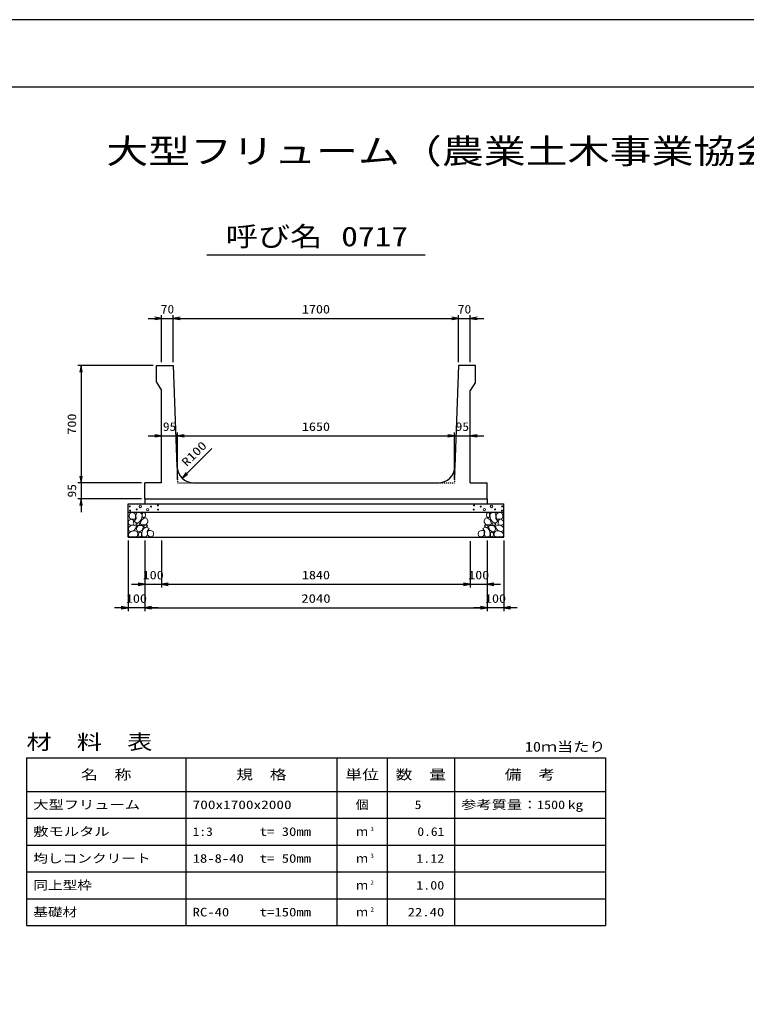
# Model space of a CAD drawing. Units: millimetres at full size. Extents: x 0 to 16820, y 0 to 11880.
# Drawn here: x 5646 to 9973, y 5940 to 11880 of the extents above; entities that cross this region are included whole.
import ezdxf
from ezdxf.enums import TextEntityAlignment as Align

# ---------------------------------------------------------------- set-up
doc = ezdxf.new("R2010")
doc.units = ezdxf.units.MM
doc.linetypes.add('DASHED_SPACED', pattern=[12, 6, -6])
for name, color, linetype, lineweight in [('0_2', 7, 'Continuous', 25), ('D-DCR-HCHn', 4, 'Continuous', 9), ('D-MTR-FRAM', 7, 'Continuous', 25), ('D-MTR-LINE', 7, 'Continuous', 25), ('D-STR-DIM', 7, 'Continuous', 25), ('D-STR-STRn', 1, 'Continuous', 25), ('D-TTL', 2, 'Continuous', 25), ('D-TTL-TXT', 7, 'Continuous', 25)]:
    doc.layers.add(name, color=color, linetype=linetype, lineweight=lineweight)
doc.layers.add('D-MTR', color=7, linetype='Continuous')
doc.layers.add('D-MTR-TXT', color=7, linetype='Continuous')
doc.styles.add('ＭＳ ゴシック', font='')
doc.styles.get('ＭＳ ゴシック').set_extended_font_data('MS Gothic')

# ---------------------------------------------------------------- blocks, each defined once
blk = doc.blocks.new('open_arrow')
at = {"color": 0, "linetype": 'Continuous', "lineweight": -2}
blk.add_lwpolyline([(7.5, 1.25), (0, 0), (7.5, -1.25)], dxfattribs=at)

msp = doc.modelspace()

# ---------------------------------------------------------------- linework, layer by layer
at = {"layer": '0_2'}
for p, q in [((6390, 8775), (6390, 8495)), ((6490, 8775), (6490, 8495)), ((6490, 8775), (6490, 8495)), ((8330, 8772.5), (8330, 8495)), ((6310, 8515), (6570, 8515)), ((6490, 8515), (8330, 8515))]:
    msp.add_line(p, q, dxfattribs=at)
at = {"layer": 'D-DCR-HCHn'}
for points in [[(6328.399, 8938.696), (6312.796, 8942.163), (6298.928, 8935.228), (6297.194, 8919.626), (6300.661, 8907.491), (6317.997, 8902.29), (6330.132, 8902.29), (6335.333, 8910.958), (6335.333, 8930.028)], [(6342.267, 8940.429), (6337.067, 8924.827), (6338.8, 8907.491), (6326.665, 8888.421), (6342.267, 8879.753), (6359.603, 8888.421), (6370.005, 8902.29), (6373.472, 8924.827), (6370.005, 8936.962), (6359.603, 8942.163)], [(6371.739, 8898.823), (6363.071, 8878.02), (6370.005, 8869.352), (6390.808, 8869.352), (6399.476, 8872.819), (6408.144, 8884.954), (6408.144, 8895.356), (6399.476, 8909.224), (6389.074, 8910.958)], [(6375.206, 8936.962), (6375.206, 8916.159), (6383.874, 8910.958), (6392.542, 8916.159), (6394.275, 8928.294), (6392.542, 8938.696), (6380.407, 8942.163)], [(8448.261, 8898.823), (8456.929, 8878.02), (8449.995, 8869.352), (8429.192, 8869.352), (8420.524, 8872.819), (8411.856, 8884.954), (8411.856, 8895.356), (8420.524, 8909.224), (8430.926, 8910.958)], [(8444.794, 8936.962), (8444.794, 8916.159), (8436.126, 8910.958), (8427.458, 8916.159), (8425.725, 8928.294), (8427.458, 8938.696), (8439.593, 8942.163)], [(8477.733, 8940.429), (8482.933, 8924.827), (8481.2, 8907.491), (8493.335, 8888.421), (8477.733, 8879.753), (8460.397, 8888.421), (8449.995, 8902.29), (8446.528, 8924.827), (8449.995, 8936.962), (8460.397, 8942.163)], [(8491.601, 8938.696), (8507.204, 8942.163), (8521.072, 8935.228), (8522.806, 8919.626), (8519.339, 8907.491), (8502.003, 8902.29), (8489.868, 8902.29), (8484.667, 8910.958), (8484.667, 8930.028)], [(6295.46, 8895.356), (6290.26, 8879.753), (6297.194, 8869.352), (6314.53, 8867.618), (6326.366, 8872.699), (6321.464, 8884.954), (6324.932, 8891.889), (6317.997, 8898.823), (6307.596, 8902.29)], [(6328.366, 8837.757), (6341.208, 8857.019), (6339.603, 8861.834), (6321.946, 8866.65), (6305.894, 8865.045), (6294.658, 8855.414), (6293.052, 8844.177), (6294.658, 8832.941), (6307.499, 8829.731)], [(6345.735, 8879.753), (6337.067, 8872.819), (6340.534, 8867.618), (6352.669, 8867.618), (6357.87, 8869.352), (6361.337, 8876.286), (6356.136, 8881.487)], [(6373.311, 8837.757), (6381.337, 8857.019), (6374.916, 8865.045), (6355.654, 8865.045), (6347.628, 8861.834), (6339.603, 8850.598), (6339.603, 8840.967), (6347.628, 8828.125), (6357.259, 8826.52)], [(6400.599, 8799.232), (6405.415, 8813.679), (6403.81, 8829.731), (6415.046, 8847.388), (6400.599, 8855.414), (6384.548, 8847.388), (6374.916, 8834.546), (6371.706, 8813.679), (6374.916, 8802.443), (6384.548, 8797.627)], [(6397.389, 8855.414), (6405.415, 8861.834), (6402.204, 8866.65), (6390.968, 8866.65), (6386.153, 8865.045), (6382.942, 8858.624), (6387.758, 8853.808)], [(8419.401, 8799.232), (8414.585, 8813.679), (8416.19, 8829.731), (8404.954, 8847.388), (8419.401, 8855.414), (8435.452, 8847.388), (8445.084, 8834.546), (8448.294, 8813.679), (8445.084, 8802.443), (8435.452, 8797.627)], [(8422.611, 8855.414), (8414.585, 8861.834), (8417.796, 8866.65), (8429.032, 8866.65), (8433.847, 8865.045), (8437.058, 8858.624), (8432.242, 8853.808)], [(8446.689, 8837.757), (8438.663, 8857.019), (8445.084, 8865.045), (8464.346, 8865.045), (8472.372, 8861.834), (8480.397, 8850.598), (8480.397, 8840.967), (8472.372, 8828.125), (8462.741, 8826.52)], [(8474.265, 8879.753), (8482.933, 8872.819), (8479.466, 8867.618), (8467.331, 8867.618), (8462.13, 8869.352), (8458.663, 8876.286), (8463.864, 8881.487)], [(8491.634, 8837.757), (8478.792, 8857.019), (8480.397, 8861.834), (8498.054, 8866.65), (8514.106, 8865.045), (8525.342, 8855.414), (8526.948, 8844.177), (8525.342, 8832.941), (8512.501, 8829.731)], [(8524.54, 8895.356), (8529.74, 8879.753), (8522.806, 8869.352), (8505.47, 8867.618), (8493.634, 8872.699), (8498.536, 8884.954), (8495.068, 8891.889), (8502.003, 8898.823), (8512.404, 8902.29)], [(6334.787, 8797.627), (6346.023, 8802.443), (6349.234, 8818.494), (6342.813, 8829.731), (6331.577, 8832.941), (6317.13, 8831.336), (6301.078, 8824.915), (6293.052, 8815.284), (6293.052, 8804.048), (6297.868, 8797.627), (6317.13, 8799.232)], [(6370.101, 8802.443), (6370.101, 8821.705), (6362.075, 8826.52), (6354.049, 8821.705), (6352.444, 8810.469), (6354.049, 8800.837), (6365.285, 8797.627)], [(6413.441, 8800.837), (6427.887, 8797.627), (6440.729, 8804.048), (6442.334, 8818.494), (6439.124, 8829.731), (6423.072, 8834.546), (6411.836, 8834.546), (6407.02, 8826.52), (6407.02, 8808.863)], [(8406.559, 8800.837), (8392.113, 8797.627), (8379.271, 8804.048), (8377.666, 8818.494), (8380.876, 8829.731), (8396.928, 8834.546), (8408.164, 8834.546), (8412.98, 8826.52), (8412.98, 8808.863)], [(8449.899, 8802.443), (8449.899, 8821.705), (8457.925, 8826.52), (8465.951, 8821.705), (8467.556, 8810.469), (8465.951, 8800.837), (8454.715, 8797.627)], [(8485.213, 8797.627), (8473.977, 8802.443), (8470.766, 8818.494), (8477.187, 8829.731), (8488.423, 8832.941), (8502.87, 8831.336), (8518.922, 8824.915), (8526.948, 8815.284), (8526.948, 8804.048), (8522.132, 8797.627), (8502.87, 8799.232)]]:
    msp.add_lwpolyline(points, close=True, dxfattribs=at)
for centre, radius in [((6300.727, 8978.955), 3), ((6363.336, 8978.955), 7.5), ((6427.708, 8978.164), 3), ((6468.131, 8985.006), 3), ((8351.869, 8985.006), 3), ((8392.292, 8978.164), 3), ((8456.664, 8978.955), 7.5), ((8519.273, 8978.955), 3), ((6301.869, 8953.91), 3), ((6342.292, 8960.752), 3), ((6406.664, 8959.961), 7.5), ((6469.273, 8959.961), 3), ((8350.727, 8959.961), 3), ((8413.336, 8959.961), 7.5), ((8477.708, 8960.752), 3), ((8518.131, 8953.91), 3)]:
    msp.add_circle(centre, radius, dxfattribs=at)
at = {"layer": 'D-MTR-FRAM'}
for p, q in [((5685, 7480), (9135, 7480)), ((5685, 7480), (5685, 6480)), ((9135, 7480), (9135, 6480)), ((5685, 6480), (9135, 6480))]:
    msp.add_line(p, q, dxfattribs=at)
at = {"layer": 'D-MTR-LINE'}
for p, q in [((6635, 7480), (6635, 6480)), ((7535, 7480), (7535, 6480)), ((7835, 7480), (7835, 6480)), ((8235, 7480), (8235, 6480)), ((5685, 7280), (9135, 7280)), ((5685, 7120), (9135, 7120)), ((5685, 6960), (9135, 6960)), ((5685, 6800), (9135, 6800)), ((5685, 6640), (9135, 6640))]:
    msp.add_line(p, q, dxfattribs=at)
at = {"layer": 'D-STR-DIM'}
for p, q in [((6410, 10100), (6640, 10100)), ((6490, 9840), (6490, 10120)), ((6560, 9840), (6560, 10120)), ((6560, 9840), (6560, 10120)), ((6560, 10100), (8260, 10100)), ((8180, 10100), (8410, 10100)), ((8260, 9840), (8260, 10120)), ((8260, 9840), (8260, 10120)), ((8330, 9840), (8330, 10120)), ((6440, 9820), (5990, 9820)), ((6010, 9820), (6010, 9120)), ((6410, 9400), (6665, 9400)), ((6585, 9140), (6585, 9420)), ((6585, 9140), (6585, 9420)), ((6585, 9400), (8235, 9400)), ((8155, 9400), (8410, 9400)), ((8235, 9140), (8235, 9420)), ((8235, 9140), (8235, 9420)), ((6612.055, 9148.038), (6788.832, 9324.815)), ((6010, 9200), (6010, 8945)), ((6370, 9120), (5990, 9120)), ((6370, 9120), (5990, 9120)), ((6370, 9025), (5990, 9025)), ((6290, 8775), (6290, 8355)), ((6390, 8775), (6390, 8355)), ((6390, 8775), (6390, 8355)), ((8330, 8772.5), (8330, 8495)), ((8430, 8775), (8430, 8355)), ((8430, 8775), (8430, 8355)), ((8430, 8775), (8430, 8495)), ((8530, 8775), (8530, 8355)), ((8250, 8515), (8510, 8515)), ((6470, 8375), (6210, 8375)), ((6390, 8375), (8430, 8375)), ((8610, 8375), (8350, 8375))]:
    msp.add_line(p, q, dxfattribs=at)
at = {"layer": 'D-STR-STRn'}
for p, q in [((6460, 9820), (6560, 9820)), ((6460, 9720), (6460, 9820)), ((6560, 9820), (6581.556, 9216.431)), ((8260, 9820), (8238.444, 9216.431)), ((8360, 9820), (8260, 9820)), ((8360, 9720), (8360, 9820)), ((6460, 9720), (6490, 9670)), ((8360, 9720), (8330, 9670)), ((6490, 9120), (6490, 9670)), ((8330, 9120), (8330, 9670)), ((6390, 9025), (6390, 9120)), ((6490, 9120), (6390, 9120)), ((6681.492, 9120), (8138.508, 9120)), ((8330, 9120), (8430, 9120)), ((8430, 9025), (8430, 9120)), ((6290, 8795), (6290, 8995)), ((6290, 8995), (8530, 8995)), ((6390, 9025), (8430, 9025)), ((6390, 9025), (6390, 8995)), ((8430, 9025), (8430, 8995)), ((8530, 8795), (8530, 8995)), ((6290, 8945), (8530, 8945)), ((6290, 8795), (8530, 8795))]:
    msp.add_line(p, q, dxfattribs=at)
at = {"layer": 'D-STR-STRn', "color": 2, "linetype": 'DASHED_SPACED'}
for p, q in [((6581.556, 9216.431), (6585, 9120)), ((8238.444, 9216.431), (8235, 9120)), ((6585, 9120), (6681.492, 9120)), ((8138.508, 9120), (8235, 9120))]:
    msp.add_line(p, q, dxfattribs=at)
at = {"layer": 'D-STR-STRn'}
for centre, start, end in [((6681.492, 9220), 182.04541, 270), ((8138.508, 9220), 270, 357.95459)]:
    msp.add_arc(centre, 100, start, end, dxfattribs=at)
at = {"layer": 'D-TTL'}
for points in [[(0, 0), (16820, 0), (16820, 11880), (0, 11880)], [(400, 400), (16420, 400), (16420, 11480), (400, 11480)]]:
    msp.add_lwpolyline(points, close=True, dxfattribs=at)
at = {"layer": 'D-TTL-TXT'}
msp.add_line((6760, 10480), (8060, 10480), dxfattribs=at)

# ---------------------------------------------------------------- block references
at = {"layer": '0_2', "xscale": 5.33, "yscale": 5.33, "rotation": 180}
for p in [(6390, 8515), (8330, 8515)]:
    msp.add_blockref('open_arrow', p, dxfattribs=at)
at = {"layer": '0_2', "xscale": 5.33, "yscale": 5.33}
msp.add_blockref('open_arrow', (6490, 8515), dxfattribs=at)
msp.add_blockref('open_arrow', (6490, 8515), dxfattribs=at)
at = {"layer": 'D-STR-DIM', "xscale": 5.33, "yscale": 5.33}
for p, rotation in [((6490, 10100), 180), ((8260, 10100), 180), ((8260, 10100), 180), ((6010, 9820), 270), ((6490, 9400), 180), ((8235, 9400), 180), ((8235, 9400), 180), ((6010, 9120), 90), ((6010, 9120), 90), ((6612.055, 9148.038), 45), ((6010, 9025), 270), ((8330, 8515), 180), ((6290, 8375), 180), ((8430, 8375), 180), ((8430, 8375), 180)]:
    msp.add_blockref('open_arrow', p, dxfattribs=dict(at, rotation=rotation))
for p in [(6560, 10100), (6560, 10100), (8330, 10100), (6585, 9400), (6585, 9400), (8330, 9400), (8430, 8515), (6390, 8375), (6390, 8375), (8530, 8375)]:
    msp.add_blockref('open_arrow', p, dxfattribs=at)

# ---------------------------------------------------------------- texts
at = {"layer": '0_2', "style": 'ＭＳ ゴシック', "width": 1.2}
for s, p in [('100', (6440, 8570)), ('1840', (7410, 8570))]:
    msp.add_text(s, height=51.32, dxfattribs=at).set_placement(p, align=Align.MIDDLE_CENTER)
at = {"layer": 'D-MTR', "style": 'ＭＳ ゴシック', "width": 1.25}
msp.add_text('材\u3000料\u3000表', height=87.98, dxfattribs=at).set_placement((5685, 7504), align=Align.BOTTOM_LEFT)
at = {"layer": 'D-MTR', "style": 'ＭＳ ゴシック', "width": 1.2}
msp.add_text('10ｍ当たり', height=58.65, dxfattribs=at).set_placement((9135, 7499.333), align=Align.BOTTOM_RIGHT)
at = {"layer": 'D-MTR-TXT', "style": 'ＭＳ ゴシック'}
for s, height, width, p in [('名\u3000称', 58.65, 1.25, (6160, 7380)), ('規\u3000格', 58.65, 1.25, (7085, 7380)), ('単位', 58.65, 1.25, (7685, 7380)), ('数\u3000量', 58.65, 1.25, (8035, 7380)), ('備\u3000考', 58.65, 1.25, (8685, 7380)), ('個', 51.32, 1.1, (7685, 7200))]:
    msp.add_text(s, height=height, dxfattribs=dict(at, width=width)).set_placement(p, align=Align.MIDDLE_CENTER)
for s, width, p in [('大型フリューム', 1.3, (5725, 7200)), ('700x1700x2000', 1.3, (6675, 7200)), ('参考質量：    kg', 1.3, (8275, 7200)), ('敷モルタル', 1.3, (5725, 7040)), ('1:3', 1.15, (6675, 7040)), ('t= 30mm', 1.25, (7075, 7040)), ('均しコンクリート', 1.25, (5725, 6880)), ('18-8-40', 1.25, (6675, 6880)), ('t= 50mm', 1.25, (7075, 6880)), ('同上型枠', 1.25, (5725, 6720)), ('基礎材', 1.25, (5725, 6560)), ('RC-40', 1.25, (6675, 6560)), ('t=150mm', 1.25, (7075, 6560))]:
    msp.add_text(s, height=51.32, dxfattribs=dict(at, width=width)).set_placement(p, align=Align.MIDDLE_LEFT)
for s, width, p in [('5', 1.15, (8038.553, 7200)), ('1500', 1.2, (8895, 7200)), ('0.61', 1.15, (8175, 7040)), ('1.12', 1.2, (8175, 6880)), ('1.00', 1.2, (8175, 6720)), ('22.40', 1.25, (8175, 6560))]:
    msp.add_text(s, height=51.32, dxfattribs=dict(at, width=width)).set_placement(p, align=Align.MIDDLE_RIGHT)
for p in [(7685, 7040), (7685, 6880), (7685, 6720), (7685, 6560)]:
    msp.add_text('ｍ', height=51.32, dxfattribs=at).set_placement(p, align=Align.MIDDLE_CENTER)
at = {"layer": 'D-MTR-TXT', "style": 'ＭＳ ゴシック', "width": 1.15}
for s, p in [('3', (7735, 7035.333)), ('3', (7735, 6875.333)), ('2', (7735, 6715.333)), ('2', (7735, 6555.333))]:
    msp.add_text(s, height=25.66, dxfattribs=at).set_placement(p, align=Align.BOTTOM_LEFT)
at = {"layer": 'D-STR-DIM', "style": 'ＭＳ ゴシック'}
for s, width, p in [('70', 1.15, (6525, 10155)), ('1700', 1.2, (7410, 10155)), ('70', 1.15, (8295, 10155)), ('95', 1.15, (6537.5, 9455)), ('1650', 1.2, (7410, 9455)), ('95', 1.15, (8282.5, 9455)), ('100', 1.2, (8380, 8570)), ('100', 1.2, (6340, 8430)), ('2040', 1.25, (7410, 8430)), ('100', 1.2, (8480, 8430))]:
    msp.add_text(s, height=51.32, dxfattribs=dict(at, width=width)).set_placement(p, align=Align.MIDDLE_CENTER)
for s, width, p in [('700', 1.2, (5955, 9470)), ('95', 1.15, (5955, 9072.5))]:
    msp.add_text(s, height=51.32, rotation=90, dxfattribs=dict(at, width=width)).set_placement(p, align=Align.MIDDLE_CENTER)
at = {"layer": 'D-STR-DIM', "style": 'ＭＳ ゴシック', "width": 1.25}
msp.add_text('R100', height=51.32, rotation=45, dxfattribs=at).set_placement((6650.995, 9202.063), align=Align.BOTTOM_LEFT)
at = {"layer": 'D-TTL-TXT', "style": 'ＭＳ ゴシック'}
for s, height, width, p in [('大型フリューム（農業土木事業協会型）', 146.6, 1.25, (8410, 10980)), ('呼び名', 117.3, 1.2, (7160, 10495)), ('0717', 117.3, 1.25, (7760, 10495))]:
    msp.add_text(s, height=height, dxfattribs=dict(at, width=width)).set_placement(p, align=Align.BOTTOM_CENTER)

doc.saveas('drawing.dxf')
